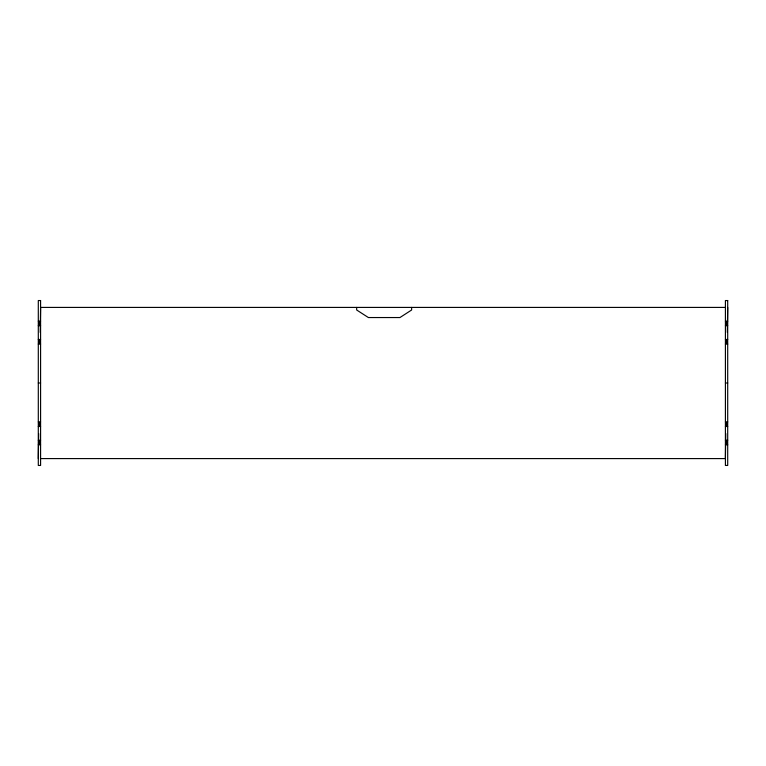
<?xml version="1.0" encoding="UTF-8"?>
<svg xmlns="http://www.w3.org/2000/svg" width="766" height="766" viewBox="0 0 766 766"><rect width="100%" height="100%" fill="white"/><g stroke="black" fill="none" stroke-linecap="round" stroke-linejoin="round"><path stroke-width="1.15" d="M38.3 458.585L38.683 433.585M40.215 332.415L40.588 307.415L725.316 307.415M725.412 458.585L725.785 433.585M727.317 332.415L727.7 307.415M38.3 321.136L40.588 321.136M725.412 321.136L727.7 321.136M38.3 325.713L40.588 325.713M725.412 325.713L727.7 325.713M38.3 339.482L40.588 339.482M725.412 339.482L727.7 339.482M38.3 344.068L40.588 344.068M725.412 344.068L727.7 344.068M38.3 383L40.588 383M725.412 383L727.7 383M38.3 421.913L40.588 421.913M725.412 421.913L727.7 421.913M38.3 426.49L40.588 426.49M725.412 426.49L727.7 426.49M38.3 440.239L40.588 440.239M725.412 440.239L727.7 440.239M38.3 444.816L40.588 444.816M725.412 444.816L727.7 444.816M40.588 458.585L725.306 458.585M411.629 307.415L411.629 309.991L399.938 317.545L368.389 317.545L356.659 309.991L356.659 307.415M40.588 300.55L38.3 300.55L38.3 465.45L40.588 465.45L40.588 300.55M727.7 300.55L725.412 300.55L725.412 465.45L727.7 465.45L727.7 300.55M40.014 321.71L38.875 321.71L38.875 325.138L40.014 325.138L40.014 321.71M727.125 321.71L725.986 321.71L725.986 325.138L727.125 325.138L727.125 321.71M40.014 340.056L38.875 340.056L38.875 343.494L40.014 343.494L40.014 340.056M727.125 340.056L725.986 340.056L725.986 343.494L727.125 343.494L727.125 340.056M40.014 422.478L38.875 422.478L38.875 425.915L40.014 425.915L40.014 422.478M727.125 422.478L725.986 422.478L725.986 425.915L727.125 425.915L727.125 422.478M40.014 440.814L38.875 440.814L38.875 444.251L40.014 444.251L40.014 440.814M727.125 440.814L725.986 440.814L725.986 444.251L727.125 444.251L727.125 440.814"/></g></svg>
